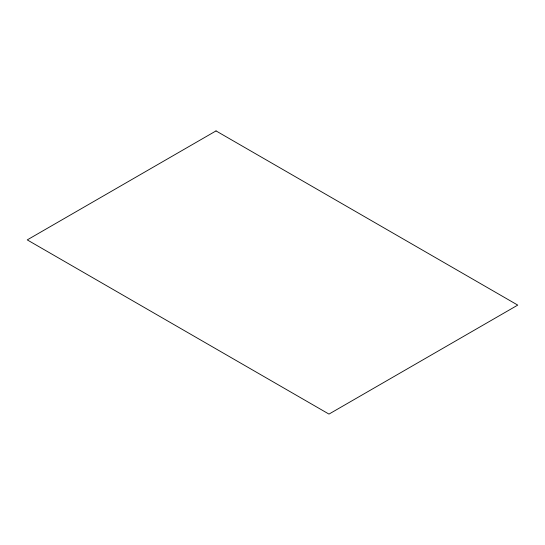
<?xml version="1.0" encoding="UTF-8"?>
<svg xmlns="http://www.w3.org/2000/svg" width="545" height="545" viewBox="0 0 545 545"><rect width="100%" height="100%" fill="white"/><g stroke="black" fill="none" stroke-linecap="round" stroke-linejoin="round"><path stroke-width="0.82" d="M216.024 130.909L27.25 239.895L328.976 414.091L517.75 305.105L216.024 130.909"/></g></svg>
